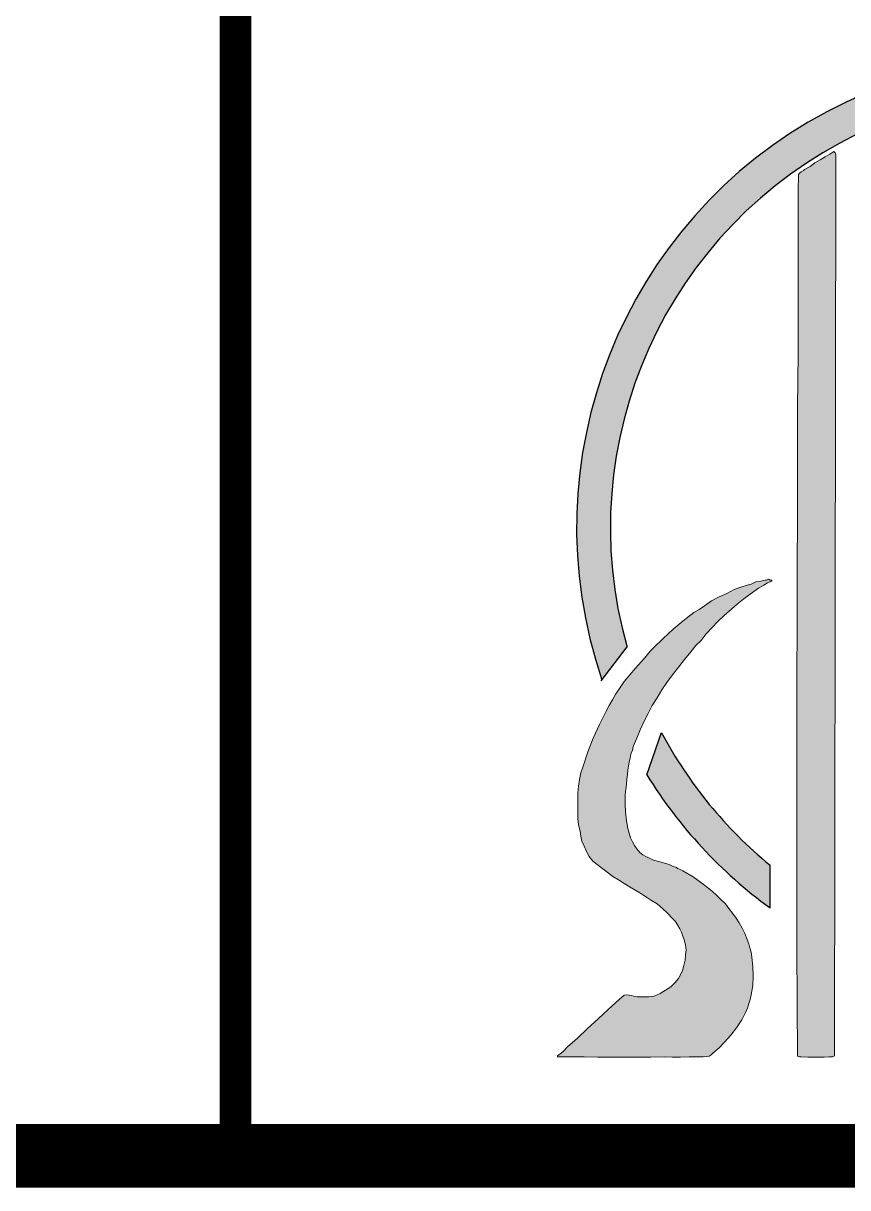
# Model space of a CAD drawing. Extents: x 24843 to 27502, y -10108 to -7552.
# Drawn here: x 27308.31 to 27321.25, y -8419.24 to -8400.96 of the extents above; entities that cross this region are included whole.
import ezdxf

# ---------------------------------------------------------------- set-up
doc = ezdxf.new("R2010")
doc.units = 0
doc.layers.get('0').update_dxf_attribs({"linetype": 'CONTINUOUS'})

msp = doc.modelspace()

# ---------------------------------------------------------------- hatches: boundary and pattern name
h = msp.add_hatch(color=1)
h.paths.add_polyline_path([(27329.284, -8413.684), (27329.711, -8414.005, 1.781679), (27317.394, -8411.27), (27317.788, -8410.754, -1.737502)])
h.paths.add_polyline_path([(27318.33, -8412.099), (27318.099, -8412.762, 0.097177), (27320.033, -8414.85), (27320.033, -8414.18, -0.098964)])
for points in [[(27321.062, -8403.267), (27321.062, -8403.205), (27321.062, -8403.142), (27321.062, -8403.079), (27321.062, -8403.023), (27321.055, -8402.995), (27321.034, -8402.974), (27320.971, -8403.016), (27320.895, -8403.058), (27320.819, -8403.107), (27320.735, -8403.155), (27320.659, -8403.212), (27320.583, -8403.254), (27320.583, -8403.259), (27320.566, -8403.265), (27320.554, -8403.273), (27320.52, -8403.294), (27320.492, -8403.315), (27320.477, -8403.336), (27320.471, -8403.607), (27320.471, -8404.456), (27320.471, -8405.304), (27320.471, -8406.152), (27320.464, -8407), (27320.464, -8407.848), (27320.464, -8408.696), (27320.457, -8409.546), (27320.457, -8410.394), (27320.451, -8411.242), (27320.451, -8412.09), (27320.451, -8412.938), (27320.451, -8413.786), (27320.451, -8414.635), (27320.451, -8415.483), (27320.457, -8416.332), (27320.464, -8417.18), (27320.492, -8417.187), (27320.52, -8417.187), (27320.624, -8417.193), (27320.797, -8417.193), (27320.881, -8417.193), (27320.958, -8417.187), (27321.013, -8417.187), (27321.042, -8417.172)], [(27319.595, -8415.169), (27319.546, -8415.087), (27319.498, -8415.011), (27319.442, -8414.933), (27319.386, -8414.857), (27319.33, -8414.788), (27319.261, -8414.718), (27319.198, -8414.655), (27319.128, -8414.594), (27319.052, -8414.531), (27318.983, -8414.475), (27318.823, -8414.363), (27318.663, -8414.266), (27318.6, -8414.239), (27318.58, -8414.232), (27318.566, -8414.218), (27318.503, -8414.197), (27318.448, -8414.169), (27318.323, -8414.134), (27318.204, -8414.1), (27318.148, -8414.072), (27318.094, -8414.05), (27318.038, -8414.016), (27317.989, -8413.981), (27317.94, -8413.925), (27317.905, -8413.87), (27317.871, -8413.814), (27317.842, -8413.751), (27317.802, -8413.606), (27317.779, -8413.481), (27317.766, -8413.349), (27317.76, -8413.216), (27317.76, -8413.085), (27317.766, -8413.022), (27317.773, -8412.959), (27317.779, -8412.896), (27317.786, -8412.827), (27317.795, -8412.757), (27317.802, -8412.688), (27317.808, -8412.625), (27317.821, -8412.557), (27317.836, -8412.5), (27317.849, -8412.438), (27317.871, -8412.375), (27317.884, -8412.319), (27317.94, -8412.187), (27317.996, -8412.055), (27318.051, -8411.93), (27318.121, -8411.798), (27318.183, -8411.673), (27318.26, -8411.554), (27318.336, -8411.429), (27318.413, -8411.311), (27318.503, -8411.192), (27318.6, -8411.068), (27318.69, -8410.95), (27318.789, -8410.832), (27318.865, -8410.733), (27318.949, -8410.651), (27319.031, -8410.546), (27319.122, -8410.449), (27319.212, -8410.352), (27319.31, -8410.261), (27319.518, -8410.081), (27319.567, -8410.039), (27319.622, -8409.998), (27319.7, -8409.942), (27319.776, -8409.885), (27319.852, -8409.83), (27319.936, -8409.782), (27319.992, -8409.746), (27320.061, -8409.719), (27320.061, -8409.706), (27320.033, -8409.706), (27320.005, -8409.691), (27319.978, -8409.706), (27319.957, -8409.706), (27319.886, -8409.719), (27319.81, -8409.733), (27319.734, -8409.768), (27319.671, -8409.782), (27319.574, -8409.816), (27319.47, -8409.851), (27319.351, -8409.913), (27319.233, -8409.969), (27319.115, -8410.032), (27319.004, -8410.108), (27318.921, -8410.164), (27318.836, -8410.212), (27318.67, -8410.344), (27318.51, -8410.476), (27318.357, -8410.623), (27318.204, -8410.769), (27318.156, -8410.817), (27318.107, -8410.872), (27318.059, -8410.929), (27318.009, -8410.985), (27317.918, -8411.089), (27317.829, -8411.192), (27317.745, -8411.297), (27317.669, -8411.408), (27317.613, -8411.491), (27317.557, -8411.583), (27317.509, -8411.673), (27317.46, -8411.764), (27317.356, -8411.972), (27317.258, -8412.187), (27317.175, -8412.402), (27317.098, -8412.625), (27317.064, -8412.73), (27317.044, -8412.833), (27317.028, -8412.938), (27317.015, -8413.043), (27317.015, -8413.14), (27317.015, -8413.237), (27317.015, -8413.342), (27317.015, -8413.446), (27317.028, -8413.544), (27317.05, -8413.647), (27317.064, -8413.724), (27317.078, -8413.801), (27317.113, -8413.883), (27317.154, -8413.967), (27317.196, -8414.043), (27317.251, -8414.119), (27317.565, -8414.357), (27317.655, -8414.412), (27317.745, -8414.468), (27317.836, -8414.524), (27317.926, -8414.578), (27317.989, -8414.614), (27318.051, -8414.655), (27318.107, -8414.691), (27318.17, -8414.732), (27318.26, -8414.788), (27318.343, -8414.857), (27318.42, -8414.933), (27318.496, -8415.011), (27318.545, -8415.059), (27318.58, -8415.114), (27318.614, -8415.177), (27318.642, -8415.232), (27318.663, -8415.295), (27318.684, -8415.351), (27318.705, -8415.428), (27318.713, -8415.511), (27318.705, -8415.587), (27318.698, -8415.671), (27318.677, -8415.754), (27318.656, -8415.831), (27318.629, -8415.901), (27318.593, -8415.956), (27318.537, -8416.025), (27318.475, -8416.087), (27318.393, -8416.143), (27318.308, -8416.193), (27318.26, -8416.213), (27318.211, -8416.234), (27318.17, -8416.24), (27318.128, -8416.247), (27318.065, -8416.247), (27318.002, -8416.247), (27317.947, -8416.247), (27317.892, -8416.234), (27317.857, -8416.227), (27317.821, -8416.219), (27317.779, -8416.213), (27317.745, -8416.219), (27317.663, -8416.29), (27317.495, -8416.442), (27317.336, -8416.589), (27317.168, -8416.741), (27317.009, -8416.894), (27316.931, -8416.964), (27316.855, -8417.033), (27316.779, -8417.11), (27316.695, -8417.172), (27316.695, -8417.187), (27316.904, -8417.187), (27317.113, -8417.187), (27317.327, -8417.193), (27317.537, -8417.193), (27317.745, -8417.193), (27317.954, -8417.193), (27318.162, -8417.193), (27318.371, -8417.187), (27318.503, -8417.193), (27318.629, -8417.193), (27318.76, -8417.187), (27318.892, -8417.187), (27318.983, -8417.187), (27319.074, -8417.18), (27319.108, -8417.159), (27319.136, -8417.13), (27319.233, -8417.048), (27319.317, -8416.957), (27319.414, -8416.846), (27319.504, -8416.735), (27319.587, -8416.609), (27319.65, -8416.484), (27319.679, -8416.422), (27319.7, -8416.352), (27319.72, -8416.29), (27319.734, -8416.213), (27319.763, -8416.067), (27319.769, -8415.921), (27319.763, -8415.768), (27319.747, -8415.622), (27319.734, -8415.546), (27319.713, -8415.476), (27319.7, -8415.413), (27319.671, -8415.344), (27319.637, -8415.253)]]:
    msp.add_hatch(color=0).paths.add_polyline_path(points)

# ---------------------------------------------------------------- linework, layer by layer
for p, q in [((27311.644, -8392.742), (27311.644, -8418.742)), ((27311.644, -8418.742), (27241.644, -8418.742)), ((27311.644, -8418.742), (27241.644, -8418.742))]:
    msp.add_line(p, q)
at = {"color": 1}
for p, q in [((27317.384, -8411.284), (27317.788, -8410.754)), ((27318.099, -8412.762), (27318.33, -8412.099)), ((27320.033, -8414.85), (27320.033, -8414.18))]:
    msp.add_line(p, q, dxfattribs=at)
at = {"const_width": 1}
msp.add_lwpolyline([(26685.644, -8418.742), (27491.644, -8418.742), (27491.644, -7844.742), (26685.644, -7844.742)], close=True, dxfattribs=at)
at = {"const_width": 0.5}
for points in [[(27311.644, -8418.742), (27311.644, -8326.742), (27491.644, -8326.742)], [(27311.644, -8418.742), (27491.644, -8418.742)], [(27311.644, -8418.742), (27491.644, -8418.742)]]:
    msp.add_lwpolyline(points, dxfattribs=at)
at = {"color": 0, "lineweight": 0}
for points in [[(27321.034, -8402.974), (27321.055, -8402.995), (27321.062, -8403.023), (27321.062, -8403.079), (27321.062, -8403.142), (27321.062, -8403.205), (27321.062, -8403.267), (27321.042, -8417.172), (27321.013, -8417.187), (27320.958, -8417.187), (27320.881, -8417.193), (27320.797, -8417.193), (27320.624, -8417.193), (27320.52, -8417.187), (27320.492, -8417.187), (27320.464, -8417.18), (27320.457, -8416.332), (27320.451, -8415.483), (27320.451, -8414.635), (27320.451, -8413.786), (27320.451, -8412.938), (27320.451, -8412.09), (27320.451, -8411.242), (27320.457, -8410.394), (27320.457, -8409.546), (27320.464, -8408.696), (27320.464, -8407.848), (27320.464, -8407), (27320.471, -8406.152), (27320.471, -8405.304), (27320.471, -8404.456), (27320.471, -8403.607), (27320.477, -8403.336), (27320.492, -8403.315), (27320.52, -8403.294), (27320.554, -8403.273), (27320.574, -8403.259), (27320.659, -8403.212), (27320.735, -8403.155), (27320.819, -8403.107), (27320.895, -8403.058), (27320.971, -8403.016), (27321.034, -8402.974)], [(27320.005, -8409.691), (27320.033, -8409.706), (27320.061, -8409.706), (27320.061, -8409.719), (27319.992, -8409.746), (27319.936, -8409.782), (27319.852, -8409.83), (27319.776, -8409.885), (27319.7, -8409.942), (27319.622, -8409.998), (27319.567, -8410.039), (27319.518, -8410.081), (27319.31, -8410.261), (27319.212, -8410.352), (27319.122, -8410.449), (27319.031, -8410.546), (27318.949, -8410.651), (27318.865, -8410.733), (27318.789, -8410.832), (27318.69, -8410.95), (27318.6, -8411.068), (27318.503, -8411.192), (27318.413, -8411.311), (27318.336, -8411.429), (27318.26, -8411.554), (27318.183, -8411.673), (27318.121, -8411.798), (27318.051, -8411.93), (27317.996, -8412.055), (27317.94, -8412.187), (27317.884, -8412.319), (27317.871, -8412.375), (27317.849, -8412.438), (27317.836, -8412.5), (27317.821, -8412.557), (27317.808, -8412.625), (27317.802, -8412.688), (27317.795, -8412.757), (27317.786, -8412.827), (27317.779, -8412.896), (27317.773, -8412.959), (27317.766, -8413.022), (27317.76, -8413.085), (27317.76, -8413.216), (27317.766, -8413.349), (27317.779, -8413.481), (27317.802, -8413.606), (27317.842, -8413.751), (27317.871, -8413.814), (27317.905, -8413.87), (27317.94, -8413.925), (27317.989, -8413.981), (27318.038, -8414.016), (27318.094, -8414.05), (27318.148, -8414.072), (27318.204, -8414.1), (27318.323, -8414.134), (27318.448, -8414.169), (27318.503, -8414.197), (27318.566, -8414.218), (27318.58, -8414.232), (27318.6, -8414.239), (27318.663, -8414.266), (27318.823, -8414.363), (27318.983, -8414.475), (27319.052, -8414.531), (27319.128, -8414.594), (27319.198, -8414.655), (27319.261, -8414.718), (27319.33, -8414.788), (27319.386, -8414.857), (27319.442, -8414.933), (27319.498, -8415.011), (27319.546, -8415.087), (27319.595, -8415.169), (27319.637, -8415.253), (27319.671, -8415.344), (27319.7, -8415.413), (27319.713, -8415.476), (27319.734, -8415.546), (27319.747, -8415.622), (27319.763, -8415.768), (27319.769, -8415.921), (27319.763, -8416.067), (27319.734, -8416.213), (27319.72, -8416.29), (27319.7, -8416.352), (27319.679, -8416.422), (27319.65, -8416.484), (27319.587, -8416.609), (27319.504, -8416.735), (27319.414, -8416.846), (27319.317, -8416.957), (27319.233, -8417.048), (27319.136, -8417.13), (27319.108, -8417.159), (27319.074, -8417.18), (27318.983, -8417.187), (27318.892, -8417.187), (27318.76, -8417.187), (27318.629, -8417.193), (27318.503, -8417.193), (27318.371, -8417.187), (27318.162, -8417.193), (27317.954, -8417.193), (27317.745, -8417.193), (27317.537, -8417.193), (27317.327, -8417.193), (27317.113, -8417.187), (27316.904, -8417.187), (27316.695, -8417.187), (27316.695, -8417.172), (27316.779, -8417.11), (27316.855, -8417.033), (27316.931, -8416.964), (27317.009, -8416.894), (27317.168, -8416.741), (27317.336, -8416.589), (27317.495, -8416.442), (27317.663, -8416.29), (27317.745, -8416.219), (27317.779, -8416.213), (27317.821, -8416.219), (27317.857, -8416.227), (27317.892, -8416.234), (27317.947, -8416.247), (27318.002, -8416.247), (27318.065, -8416.247), (27318.128, -8416.247), (27318.17, -8416.24), (27318.211, -8416.234), (27318.26, -8416.213), (27318.308, -8416.193), (27318.393, -8416.143), (27318.475, -8416.087), (27318.537, -8416.025), (27318.593, -8415.956), (27318.629, -8415.901), (27318.656, -8415.831), (27318.677, -8415.754), (27318.698, -8415.671), (27318.705, -8415.587), (27318.713, -8415.511), (27318.705, -8415.428), (27318.684, -8415.351), (27318.663, -8415.295), (27318.642, -8415.232), (27318.614, -8415.177), (27318.58, -8415.114), (27318.545, -8415.059), (27318.496, -8415.011), (27318.42, -8414.933), (27318.343, -8414.857), (27318.26, -8414.788), (27318.17, -8414.732), (27318.107, -8414.691), (27318.051, -8414.655), (27317.989, -8414.614), (27317.926, -8414.578), (27317.836, -8414.524), (27317.745, -8414.468), (27317.655, -8414.412), (27317.565, -8414.357), (27317.251, -8414.119), (27317.196, -8414.043), (27317.154, -8413.967), (27317.113, -8413.883), (27317.078, -8413.801), (27317.064, -8413.724), (27317.05, -8413.647), (27317.028, -8413.544), (27317.015, -8413.446), (27317.015, -8413.342), (27317.015, -8413.237), (27317.015, -8413.14), (27317.015, -8413.043), (27317.028, -8412.938), (27317.044, -8412.833), (27317.064, -8412.73), (27317.098, -8412.625), (27317.175, -8412.402), (27317.258, -8412.187), (27317.356, -8411.972), (27317.46, -8411.764), (27317.509, -8411.673), (27317.557, -8411.583), (27317.613, -8411.491), (27317.669, -8411.408), (27317.745, -8411.297), (27317.829, -8411.192), (27317.918, -8411.089), (27318.009, -8410.985), (27318.059, -8410.929), (27318.107, -8410.872), (27318.156, -8410.817), (27318.204, -8410.769), (27318.357, -8410.623), (27318.51, -8410.476), (27318.67, -8410.344), (27318.836, -8410.212), (27318.921, -8410.164), (27319.004, -8410.108), (27319.115, -8410.032), (27319.233, -8409.969), (27319.351, -8409.913), (27319.47, -8409.851), (27319.574, -8409.816), (27319.671, -8409.782), (27319.734, -8409.768), (27319.81, -8409.733), (27319.886, -8409.719), (27319.957, -8409.706), (27319.978, -8409.706), (27320.005, -8409.691)]]:
    msp.add_lwpolyline(points, close=True, dxfattribs=at)
at = {"color": 1}
for radius, start, end in [(7.39, 316.0861, 198.8697), (6.86, 315.548, 195.8597), (6.86, 207.9889, 230.5962), (7.39, 211.6948, 233.8963)]:
    msp.add_arc((27324.387, -8408.88), radius, start, end, dxfattribs=at)

doc.saveas('drawing.dxf')
